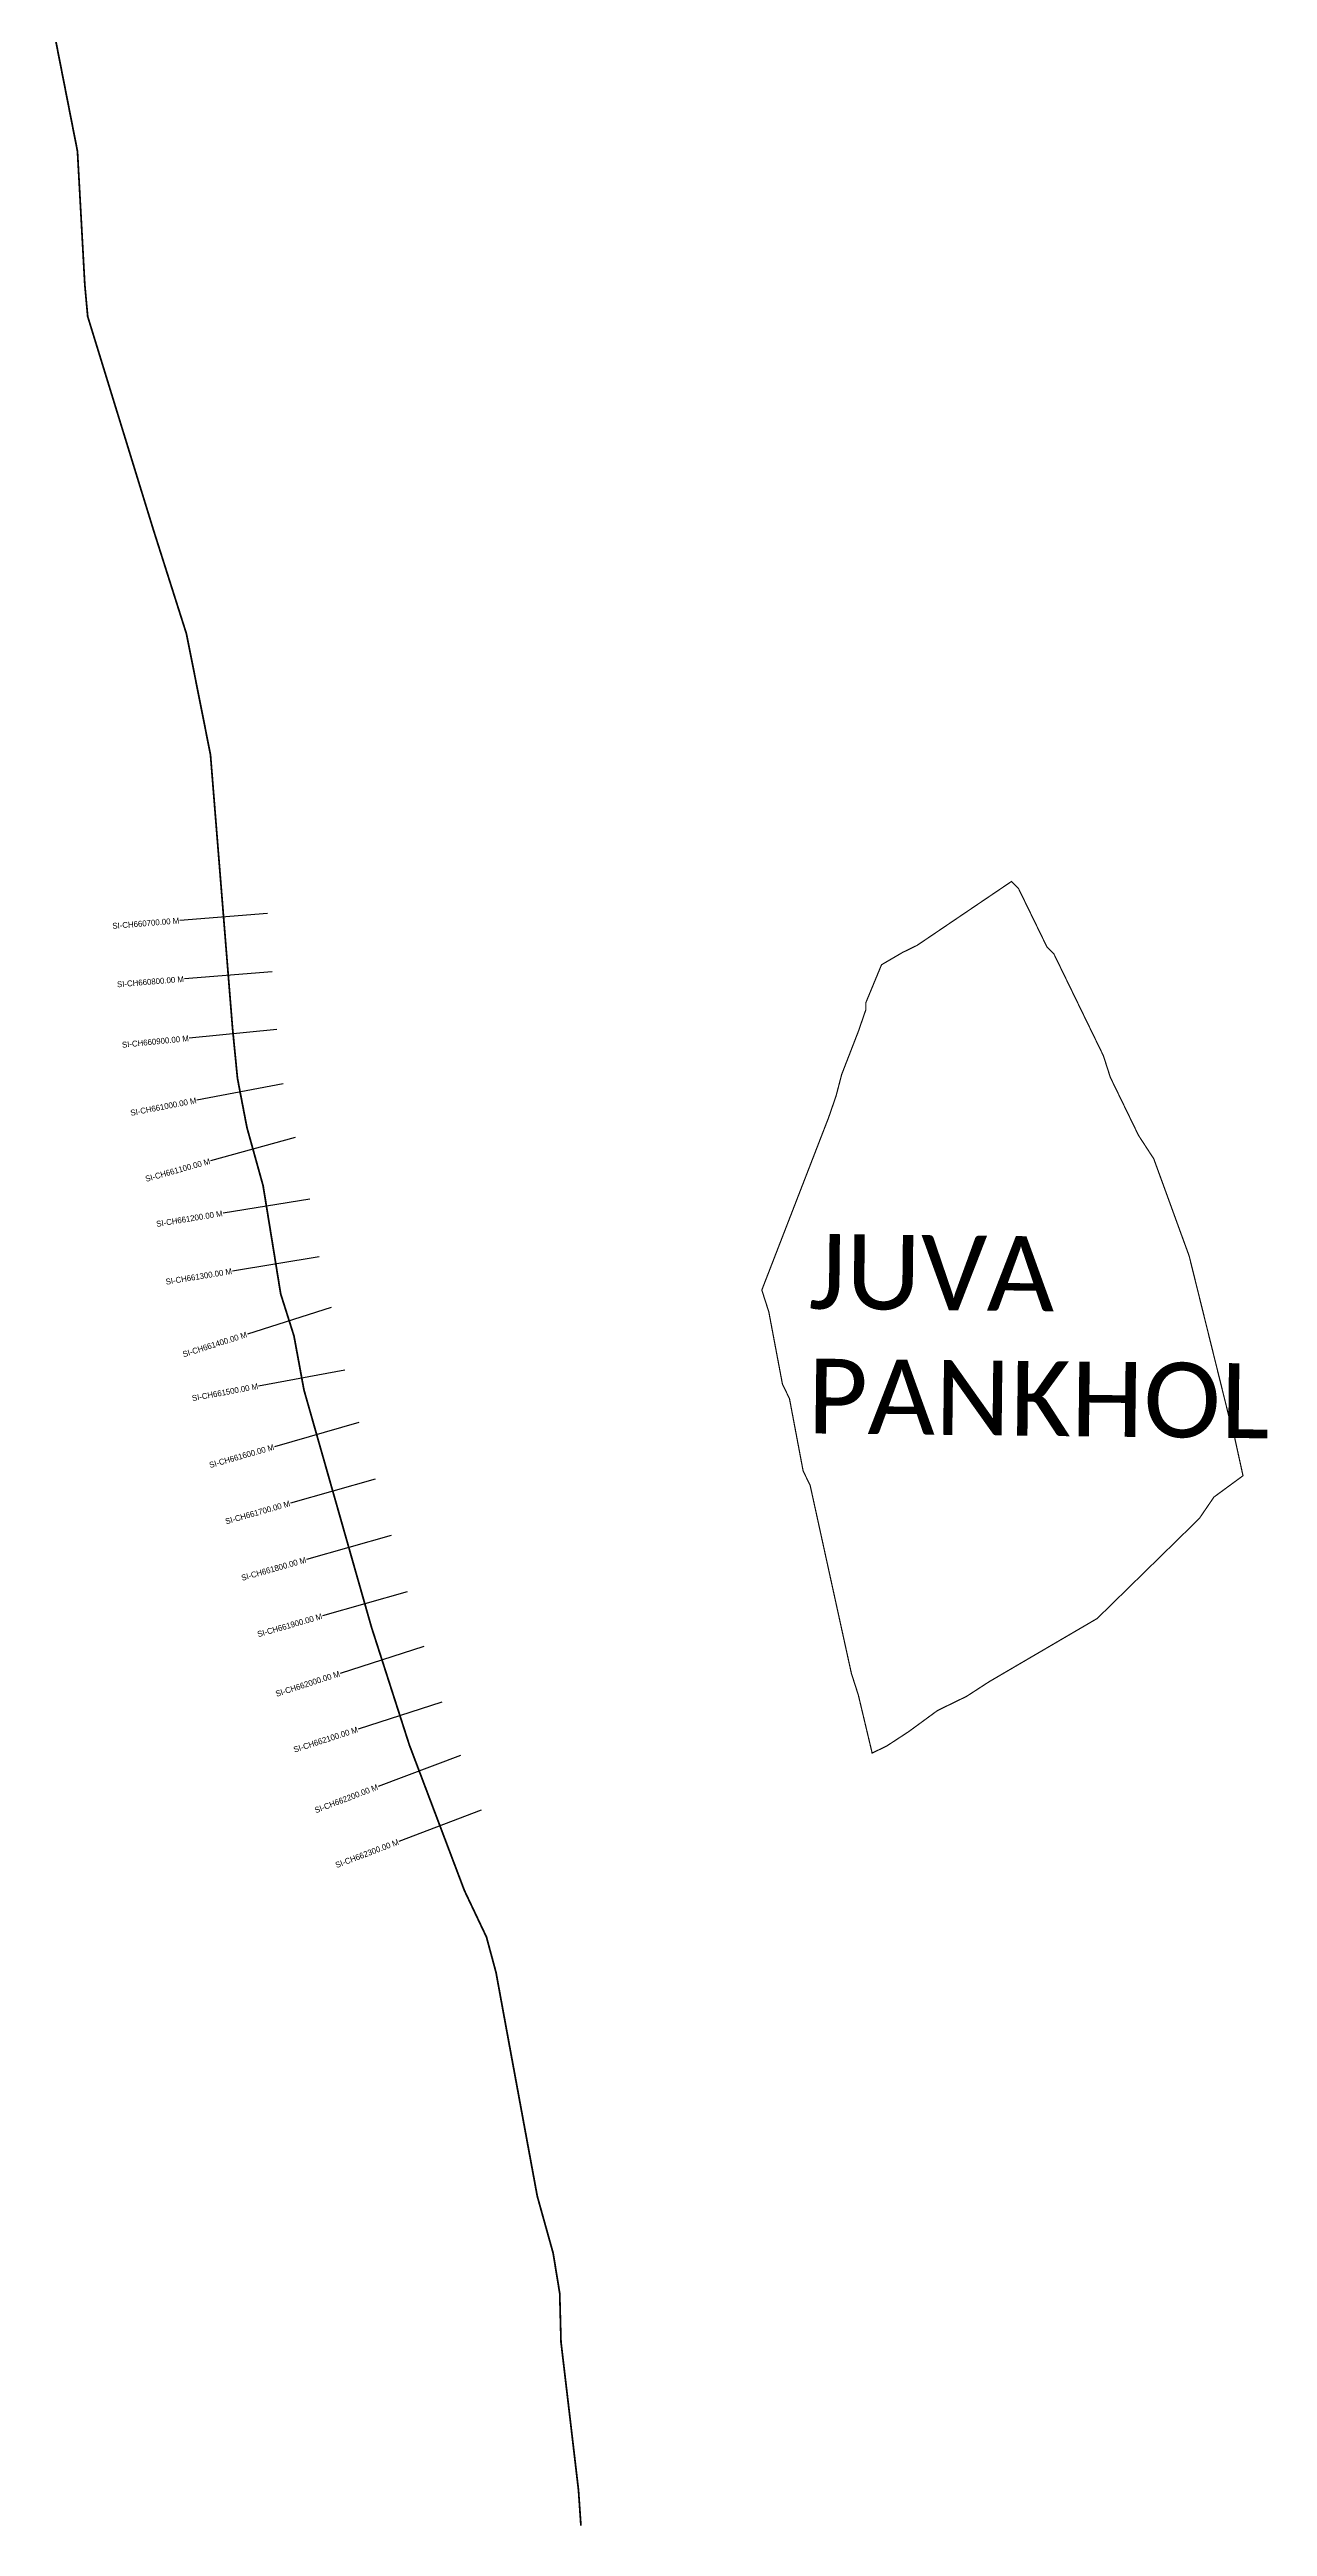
# Model space of a CAD drawing. Header units: metres. Extents: x 333202 to 336292, y 1782223 to 1790673.
# Drawn here: x 334214 to 336292, y 1782223 to 1786448 of the extents above; entities that cross this region are included whole.
import ezdxf
from ezdxf.enums import TextEntityAlignment as Align

# ---------------------------------------------------------------- set-up
doc = ezdxf.new("R2010")
doc.units = ezdxf.units.M
for name, color, linetype in [('CS', 134, 'Continuous'), ('CSMark', 6, 'Continuous'), ('NATURALLY PROTECTED', 3, 'Continuous'), ('VILLAGE NAME', 250, 'Continuous')]:
    doc.layers.add(name, color=color, linetype=linetype)

msp = doc.modelspace()

# ---------------------------------------------------------------- linework, layer by layer
at = {"color": 6, "const_width": 2}
msp.add_lwpolyline([(335429.4, 1784332.2), (335543.4, 1784626.4), (335556.1, 1784663.2), (335565.7, 1784700), (335594.2, 1784773.5), (335606.9, 1784810.3), (335606.9, 1784822.3), (335633.7, 1784887.1), (335669.6, 1784908.1), (335694.3, 1784920.1), (335855.5, 1785029.2), (335867.7, 1785016.7), (335915.9, 1784917.7), (335928, 1784905.3), (336012.3, 1784732), (336024.2, 1784695), (336072.3, 1784596), (336098.3, 1784556.1), (336158.7, 1784390.3), (336227.1, 1784114.3), (336233, 1784095.7), (336250.6, 1784015.5), (336201, 1783979.1), (336176, 1783942.5), (336001.8, 1783772), (335817.5, 1783664.2), (335778.8, 1783639.1), (335729.3, 1783615), (335679.7, 1783578.7), (335642.5, 1783554.4), (335617.7, 1783542.4), (335594.2, 1783641.1), (335582.3, 1783678.2), (335511.9, 1783999), (335499.9, 1784023.7), (335476.6, 1784147), (335464.6, 1784171.8), (335441.3, 1784295.2), (335429.4, 1784332.2)], dxfattribs=at)
at = {"layer": 'CS'}
for p, q in [((334585.6, 1784974.7), (334436, 1784962.6)), ((334593.6, 1784875), (334444.1, 1784862.9)), ((334601.7, 1784776.7), (334452.4, 1784761.9)), ((334612.7, 1784684.2), (334465.4, 1784656)), ((334633.2, 1784592.7), (334488.7, 1784552.5)), ((334658, 1784487.5), (334510, 1784463.4)), ((334674.1, 1784388.8), (334526, 1784364.7)), ((334694.4, 1784302.2), (334551.4, 1784257)), ((334718, 1784195.7), (334570.5, 1784168.5)), ((334741.9, 1784106), (334597.6, 1784065)), ((334769.3, 1784009.8), (334625, 1783968.8)), ((334796.7, 1783913.7), (334652.4, 1783872.6)), ((334824, 1783817.5), (334679.8, 1783776.4)), ((334852.6, 1783724.3), (334709.8, 1783678.4)), ((334883.2, 1783629.1), (334740.4, 1783583.2)), ((334914.9, 1783538.3), (334774.6, 1783485.2)), ((334950.3, 1783444.8), (334810, 1783391.7))]:
    msp.add_line(p, q, dxfattribs=at)
at = {"layer": 'NATURALLY PROTECTED', "const_width": 3, "flags": 128}
msp.add_lwpolyline([(334215.3, 1786509.8), (334261.5, 1786274.8), (334267.7, 1786162.1), (334274, 1786047.5), (334279, 1785992.8), (334325.4, 1785842.2), (334391.1, 1785629), (334447.5, 1785451.6), (334488.5, 1785245.4), (334509, 1784991.3), (334526.2, 1784778.3), (334534.6, 1784693.2), (334550.7, 1784609.5), (334578.3, 1784510.2), (334596.2, 1784400.3), (334608.3, 1784325.7), (334631, 1784253.9), (334648, 1784161.9), (334717.8, 1783916.8), (334763.2, 1783757.3), (334827.9, 1783556.2), (334921.9, 1783307.8), (334959.5, 1783228.6), (334975.8, 1783168.2), (334999.8, 1783037.7), (335046.2, 1782786.5), (335073.3, 1782689.3), (335084.5, 1782621), (335086.7, 1782537.6), (335103, 1782400.2), (335116.5, 1782285.6), (335120.7, 1782224.6)], dxfattribs=at)

# ---------------------------------------------------------------- texts
at = {"layer": 'CSMark'}
for s, rotation, p in [('SI-CH660700.00 M', 4.6176, (334435.1, 1784962.5)), ('SI-CH660800.00 M', 4.6176, (334443.1, 1784862.8)), ('SI-CH660900.00 M', 5.6853, (334451.4, 1784761.8)), ('SI-CH661000.00 M', 10.8567, (334464.4, 1784655.8)), ('SI-CH661100.00 M', 15.5402, (334487.7, 1784552.2)), ('SI-CH661200.00 M', 9.2409, (334509, 1784463.2)), ('SI-CH661300.00 M', 9.2409, (334525, 1784364.5)), ('SI-CH661400.00 M', 17.5419, (334550.4, 1784256.7)), ('SI-CH661500.00 M', 10.4577, (334569.6, 1784168.3)), ('SI-CH661600.00 M', 15.8864, (334596.7, 1784064.7)), ('SI-CH661700.00 M', 15.8864, (334624, 1783968.5)), ('SI-CH661800.00 M', 15.8864, (334651.4, 1783872.3)), ('SI-CH661900.00 M', 15.8864, (334678.8, 1783776.1)), ('SI-CH662000.00 M', 17.8467, (334708.8, 1783678.1)), ('SI-CH662100.00 M', 17.8467, (334739.5, 1783582.9)), ('SI-CH662200.00 M', 20.7321, (334773.7, 1783484.9)), ('SI-CH662300.00 M', 20.7321, (334809.1, 1783391.3))]:
    msp.add_text(s, height=10, rotation=rotation, dxfattribs=at).set_placement(p, align=Align.MIDDLE_RIGHT)
at = {"layer": 'VILLAGE NAME', "insert": (335510.5, 1784428.1), "char_height": 127.606, "attachment_point": 1, "rotation": 359.3742}
msp.add_mtext_dynamic_manual_height_columns('{\\fCalibri|b0|i0|c0|p34;JUVA PANKHOL}', width=785.058, gutter_width=638, heights=[0], dxfattribs=at)

doc.saveas('drawing.dxf')
